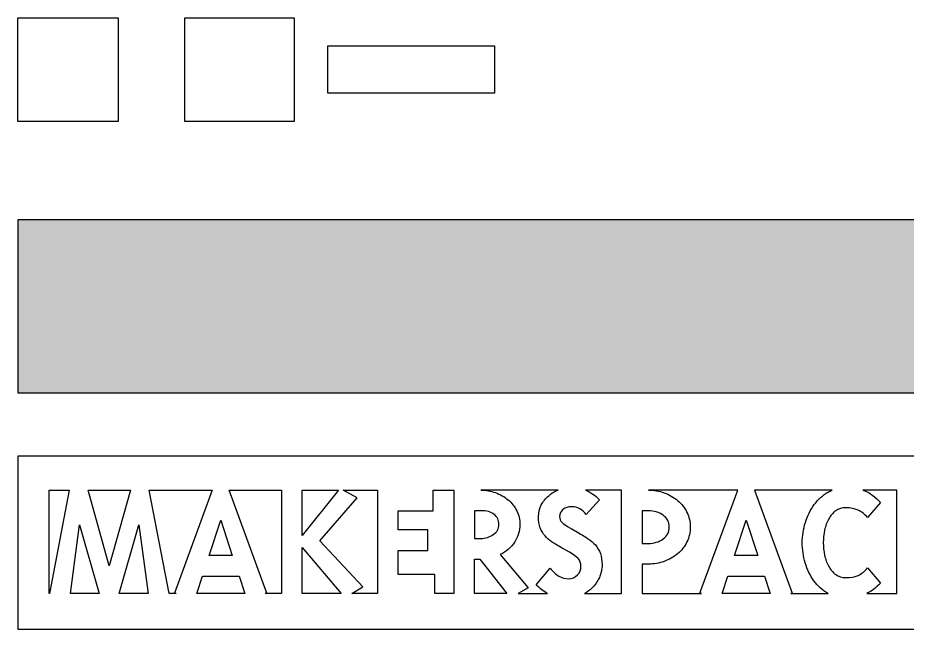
# Model space of a CAD drawing. Extents: x 0 to 338, y -186 to -55.
# Drawn here: x 0 to 190.8, y -185.8 to -54.6 of the extents above; entities that cross this region are included whole.
import ezdxf

# ---------------------------------------------------------------- set-up
doc = ezdxf.new("R2010")
doc.units = 0
doc.layers.add('CALQUE_1', color=7, linetype='CONTINUOUS')
picture_1 = doc.add_image_def('image1.png', size_in_pixel=(1687, 480))
picture_2 = doc.add_image_def('image2.png', size_in_pixel=(1052, 1094))
picture_3 = doc.add_image_def('image3.png', size_in_pixel=(266, 252))

# ---------------------------------------------------------------- blocks, each defined once
blk = doc.blocks.new('*U5')
at = {"layer": 'CALQUE_1', "color": 250}
for points in [[(0, -135.1), (0, -97.99), (337.44, -135.1)], [(337.44, -135.1), (0, -97.99), (337.44, -97.99)]]:
    blk.add_solid(points, dxfattribs=at)
blk = doc.blocks.new('BLOCK_2')
at = {"layer": 'CALQUE_1'}
image = blk.add_image(picture_2, insert=(0, -76.89), size_in_units=(21.51, 22.24), dxfattribs=at)
image = blk.add_image(picture_3, insert=(35.82, -76.88), size_in_units=(23.47, 22.24), dxfattribs=at)
image = blk.add_image(picture_1, insert=(66.49, -70.85), size_in_units=(35.73, 10.17), dxfattribs=at)

msp = doc.modelspace()

# ---------------------------------------------------------------- linework, layer by layer
at = {"layer": 'CALQUE_1', "color": 7}
msp.add_lwpolyline([(0, -97.99), (0, -135.1), (337.44, -135.1), (337.44, -97.99), (0, -97.99)], dxfattribs=at)
at = {"layer": 'CALQUE_1', "color": 250}
for points in [[(0, -148.7), (0, -185.81), (337.44, -185.81), (337.44, -148.7), (0, -148.7)], [(6.75, -155.96), (11.04, -155.96), (6.77, -178.17), (6.75, -178.17), (6.75, -155.96)], [(24.14, -155.96), (19.62, -172.22), (15.1, -155.96), (24.14, -155.96)], [(41.72, -155.96), (33.62, -178.1), (33.95, -178.17), (32.47, -178.17), (28.2, -155.96), (41.72, -155.96)], [(56.55, -155.96), (56.55, -178.17), (53.09, -178.17), (53.42, -178.1), (45.33, -155.96), (56.55, -155.96)], [(68.78, -155.96), (60.99, -165.71), (60.99, -155.96), (68.78, -155.96)], [(77.14, -178.17), (71.68, -178.17), (74.01, -176.74), (64.79, -166.88), (72.77, -157.62), (69.77, -155.96), (77.14, -155.96), (77.14, -178.17)], [(93.51, -155.96), (93.51, -178.17), (89.48, -178.17), (89.48, -174.11), (81.58, -174.11), (81.58, -168.91), (87.98, -168.91), (87.98, -164.47), (81.58, -164.47), (81.58, -160.4), (89.11, -160.4), (89.11, -155.96), (93.51, -155.96)], [(17.48, -178.17), (11.29, -178.17), (13.26, -163.42), (17.48, -178.17)], [(27.95, -178.17), (21.76, -178.17), (25.98, -163.42), (27.95, -178.17)], [(41.04, -170), (43.52, -162.4), (46.01, -170), (41.04, -170)], [(153.74, -170), (156.22, -162.4), (158.71, -170), (153.74, -170)], [(69.34, -178.17), (60.99, -178.17), (60.99, -168.31), (69.34, -178.17)], [(99.08, -170.79), (104.93, -178.17), (97.95, -178.17), (97.95, -170.79), (99.08, -170.79)], [(47.48, -174.44), (48.68, -178.17), (38.38, -178.17), (39.61, -174.44), (47.48, -174.44)], [(160.17, -174.44), (161.38, -178.17), (151.08, -178.17), (152.31, -174.44), (160.17, -174.44)]]:
    msp.add_lwpolyline(points, dxfattribs=at)
for points, knots in [([(115.88, -155.96), (115.15, -156.26), (114.48, -156.65), (113.88, -157.17), (113.2, -157.74), (112.67, -158.41), (112.28, -159.16), (111.89, -159.91), (111.69, -160.73), (111.69, -161.61), (111.69, -162.56), (111.82, -163.38), (112.07, -164.06), (112.32, -164.73), (112.66, -165.32), (113.09, -165.81), (113.51, -166.29), (113.99, -166.72), (114.52, -167.07), (115.04, -167.42), (115.78, -167.87), (116.74, -168.42), (116.81, -168.45), (116.91, -168.5), (117.04, -168.57), (117.04, -168.57), (118.36, -169.32), (118.36, -169.32), (119.16, -169.78), (119.77, -170.22), (120.18, -170.66), (120.59, -171.1), (120.8, -171.66), (120.8, -172.34), (120.8, -173.04), (120.55, -173.65), (120.05, -174.18), (119.55, -174.71), (118.92, -174.97), (118.17, -174.97), (117.41, -174.97), (116.72, -174.8), (116.08, -174.44), (115.44, -174.09), (114.82, -173.52), (114.21, -172.71), (114.21, -172.71), (111.2, -176.29), (111.2, -176.29), (112.01, -177.11), (112.82, -177.74), (113.63, -178.17), (113.63, -178.17), (107.31, -178.17), (107.31, -178.17), (107.31, -178.17), (109.47, -176.93), (109.47, -176.93), (109.47, -176.93), (103.49, -169.78), (103.49, -169.78), (104.82, -169.17), (105.85, -168.28), (106.59, -167.1), (107.33, -165.92), (107.7, -164.68), (107.7, -163.38), (107.7, -162.32), (107.48, -161.34), (107.03, -160.42), (106.57, -159.51), (105.95, -158.72), (105.16, -158.05), (104.37, -157.39), (103.47, -156.87), (102.45, -156.51), (101.44, -156.14), (100.39, -155.96), (99.31, -155.96), (99.31, -155.96), (115.88, -155.96), (115.88, -155.96)], [0, 0, 0, 0, 1, 1, 1, 2, 2, 2, 3, 3, 3, 4, 4, 4, 5, 5, 5, 6, 6, 6, 7, 7, 7, 8, 8, 8, 9, 9, 9, 10, 10, 10, 11, 11, 11, 12, 12, 12, 13, 13, 13, 14, 14, 14, 15, 15, 15, 16, 16, 16, 17, 17, 17, 18, 18, 18, 19, 19, 19, 20, 20, 20, 21, 21, 21, 22, 22, 22, 23, 23, 23, 24, 24, 24, 25, 25, 25, 26, 26, 26, 27, 27, 27, 27]), ([(129.5, -178.17), (129.5, -178.17), (121.55, -178.17), (121.55, -178.17), (122.12, -177.86), (122.65, -177.48), (123.12, -177.02), (123.81, -176.36), (124.35, -175.59), (124.74, -174.73), (125.12, -173.86), (125.32, -172.94), (125.32, -171.96), (125.32, -170.23), (124.84, -168.82), (123.89, -167.74), (123.46, -167.27), (122.95, -166.83), (122.36, -166.43), (121.77, -166.03), (121, -165.55), (120.05, -165), (120.05, -165), (118.73, -164.24), (118.73, -164.24), (118.58, -164.17), (118.48, -164.11), (118.43, -164.06), (117.65, -163.63), (117.09, -163.25), (116.74, -162.91), (116.39, -162.57), (116.21, -162.14), (116.21, -161.61), (116.21, -161.03), (116.45, -160.54), (116.93, -160.14), (117.4, -159.74), (118, -159.54), (118.73, -159.54), (119.43, -159.54), (120.04, -159.68), (120.54, -159.97), (121.04, -160.26), (121.5, -160.68), (121.93, -161.23), (121.93, -161.23), (124.75, -158.03), (124.75, -158.03), (123.85, -157.09), (122.85, -156.4), (121.76, -155.96), (121.76, -155.96), (129.5, -155.96), (129.5, -155.96), (129.5, -155.96), (129.5, -178.17), (129.5, -178.17)], [0, 0, 0, 0, 1, 1, 1, 2, 2, 2, 3, 3, 3, 4, 4, 4, 5, 5, 5, 6, 6, 6, 7, 7, 7, 8, 8, 8, 9, 9, 9, 10, 10, 10, 11, 11, 11, 12, 12, 12, 13, 13, 13, 14, 14, 14, 15, 15, 15, 16, 16, 16, 17, 17, 17, 18, 18, 18, 19, 19, 19, 19]), ([(154.42, -155.96), (154.42, -155.96), (146.32, -178.1), (146.32, -178.1), (146.32, -178.1), (146.65, -178.17), (146.65, -178.17), (146.65, -178.17), (133.94, -178.17), (133.94, -178.17), (133.94, -178.17), (133.94, -171.85), (133.94, -171.85), (133.94, -171.85), (135.29, -171.85), (135.29, -171.85), (136.45, -171.85), (137.56, -171.65), (138.64, -171.26), (139.72, -170.87), (140.69, -170.32), (141.54, -169.61), (142.4, -168.89), (143.06, -168.05), (143.54, -167.07), (144.01, -166.09), (144.25, -165.03), (144.25, -163.9), (144.25, -162.78), (144.01, -161.72), (143.54, -160.74), (143.06, -159.76), (142.4, -158.92), (141.54, -158.2), (140.69, -157.49), (139.72, -156.93), (138.64, -156.55), (137.56, -156.16), (136.45, -155.96), (135.29, -155.96), (135.29, -155.96), (154.42, -155.96), (154.42, -155.96)], [0, 0, 0, 0, 1, 1, 1, 2, 2, 2, 3, 3, 3, 4, 4, 4, 5, 5, 5, 6, 6, 6, 7, 7, 7, 8, 8, 8, 9, 9, 9, 10, 10, 10, 11, 11, 11, 12, 12, 12, 13, 13, 13, 14, 14, 14, 14]), ([(174.68, -155.96), (174.38, -156.09), (174.09, -156.23), (173.8, -156.39), (172.65, -157.06), (171.66, -157.96), (170.83, -159.09), (170, -160.22), (169.36, -161.49), (168.93, -162.91), (168.49, -164.32), (168.27, -165.77), (168.27, -167.25), (168.27, -168.74), (168.48, -170.18), (168.91, -171.6), (169.33, -173.02), (169.95, -174.29), (170.77, -175.42), (171.59, -176.55), (172.58, -177.45), (173.74, -178.11), (173.78, -178.13), (173.82, -178.15), (173.85, -178.17), (173.85, -178.17), (165.79, -178.17), (165.79, -178.17), (165.79, -178.17), (166.12, -178.1), (166.12, -178.1), (166.12, -178.1), (158.03, -155.96), (158.03, -155.96), (158.03, -155.96), (174.68, -155.96), (174.68, -155.96)], [0, 0, 0, 0, 1, 1, 1, 2, 2, 2, 3, 3, 3, 4, 4, 4, 5, 5, 5, 6, 6, 6, 7, 7, 7, 8, 8, 8, 9, 9, 9, 10, 10, 10, 11, 11, 11, 12, 12, 12, 12]), ([(188.56, -178.17), (188.56, -178.17), (182.13, -178.17), (182.13, -178.17), (183.14, -177.66), (184.11, -176.91), (185.02, -175.91), (185.02, -175.91), (182.23, -172.68), (182.23, -172.68), (181.66, -173.4), (180.99, -173.93), (180.24, -174.26), (179.48, -174.58), (178.61, -174.75), (177.6, -174.75), (176.77, -174.75), (176.05, -174.53), (175.44, -174.09), (174.82, -173.65), (174.32, -173.06), (173.93, -172.34), (173.54, -171.61), (173.25, -170.81), (173.07, -169.93), (172.88, -169.05), (172.78, -168.16), (172.78, -167.25), (172.78, -166.35), (172.88, -165.45), (173.07, -164.56), (173.25, -163.67), (173.54, -162.87), (173.93, -162.15), (174.32, -161.44), (174.82, -160.86), (175.44, -160.42), (176.05, -159.98), (176.77, -159.76), (177.6, -159.76), (178.61, -159.76), (179.48, -159.93), (180.24, -160.25), (180.99, -160.58), (181.66, -161.11), (182.23, -161.83), (182.23, -161.83), (185.02, -158.6), (185.02, -158.6), (183.99, -157.47), (182.89, -156.65), (181.72, -156.15), (181.57, -156.08), (181.41, -156.02), (181.24, -155.96), (181.24, -155.96), (188.56, -155.96), (188.56, -155.96), (188.56, -155.96), (188.56, -178.17), (188.56, -178.17)], [0, 0, 0, 0, 1, 1, 1, 2, 2, 2, 3, 3, 3, 4, 4, 4, 5, 5, 5, 6, 6, 6, 7, 7, 7, 8, 8, 8, 9, 9, 9, 10, 10, 10, 11, 11, 11, 12, 12, 12, 13, 13, 13, 14, 14, 14, 15, 15, 15, 16, 16, 16, 17, 17, 17, 18, 18, 18, 19, 19, 19, 20, 20, 20, 20]), ([(99.31, -160.4), (100.56, -160.4), (101.52, -160.66), (102.19, -161.18), (102.85, -161.69), (103.19, -162.42), (103.19, -163.38), (103.19, -164.26), (102.79, -164.97), (102, -165.52), (101.21, -166.08), (100.31, -166.35), (99.31, -166.35), (99.31, -166.35), (97.95, -166.35), (97.95, -166.35), (97.95, -166.35), (97.95, -160.4), (97.95, -160.4), (97.95, -160.4), (99.31, -160.4), (99.31, -160.4)], [0, 0, 0, 0, 1, 1, 1, 2, 2, 2, 3, 3, 3, 4, 4, 4, 5, 5, 5, 6, 6, 6, 7, 7, 7, 7]), ([(135.29, -160.4), (136.47, -160.4), (137.51, -160.72), (138.4, -161.36), (139.29, -162), (139.74, -162.85), (139.74, -163.9), (139.74, -164.96), (139.29, -165.81), (138.4, -166.45), (137.51, -167.09), (136.47, -167.41), (135.29, -167.41), (135.29, -167.41), (133.94, -167.41), (133.94, -167.41), (133.94, -167.41), (133.94, -160.4), (133.94, -160.4), (133.94, -160.4), (135.29, -160.4), (135.29, -160.4)], [0, 0, 0, 0, 1, 1, 1, 2, 2, 2, 3, 3, 3, 4, 4, 4, 5, 5, 5, 6, 6, 6, 7, 7, 7, 7])]:
    msp.add_open_spline(points, degree=3, knots=knots, dxfattribs=at)

# ---------------------------------------------------------------- block references
at = {"layer": 'CALQUE_1'}
msp.add_blockref('BLOCK_2', (0, 0), dxfattribs=at)
at = {"layer": 'CALQUE_1', "color": 250}
msp.add_blockref('*U5', (0, 0), dxfattribs=at)

doc.saveas('drawing.dxf')
